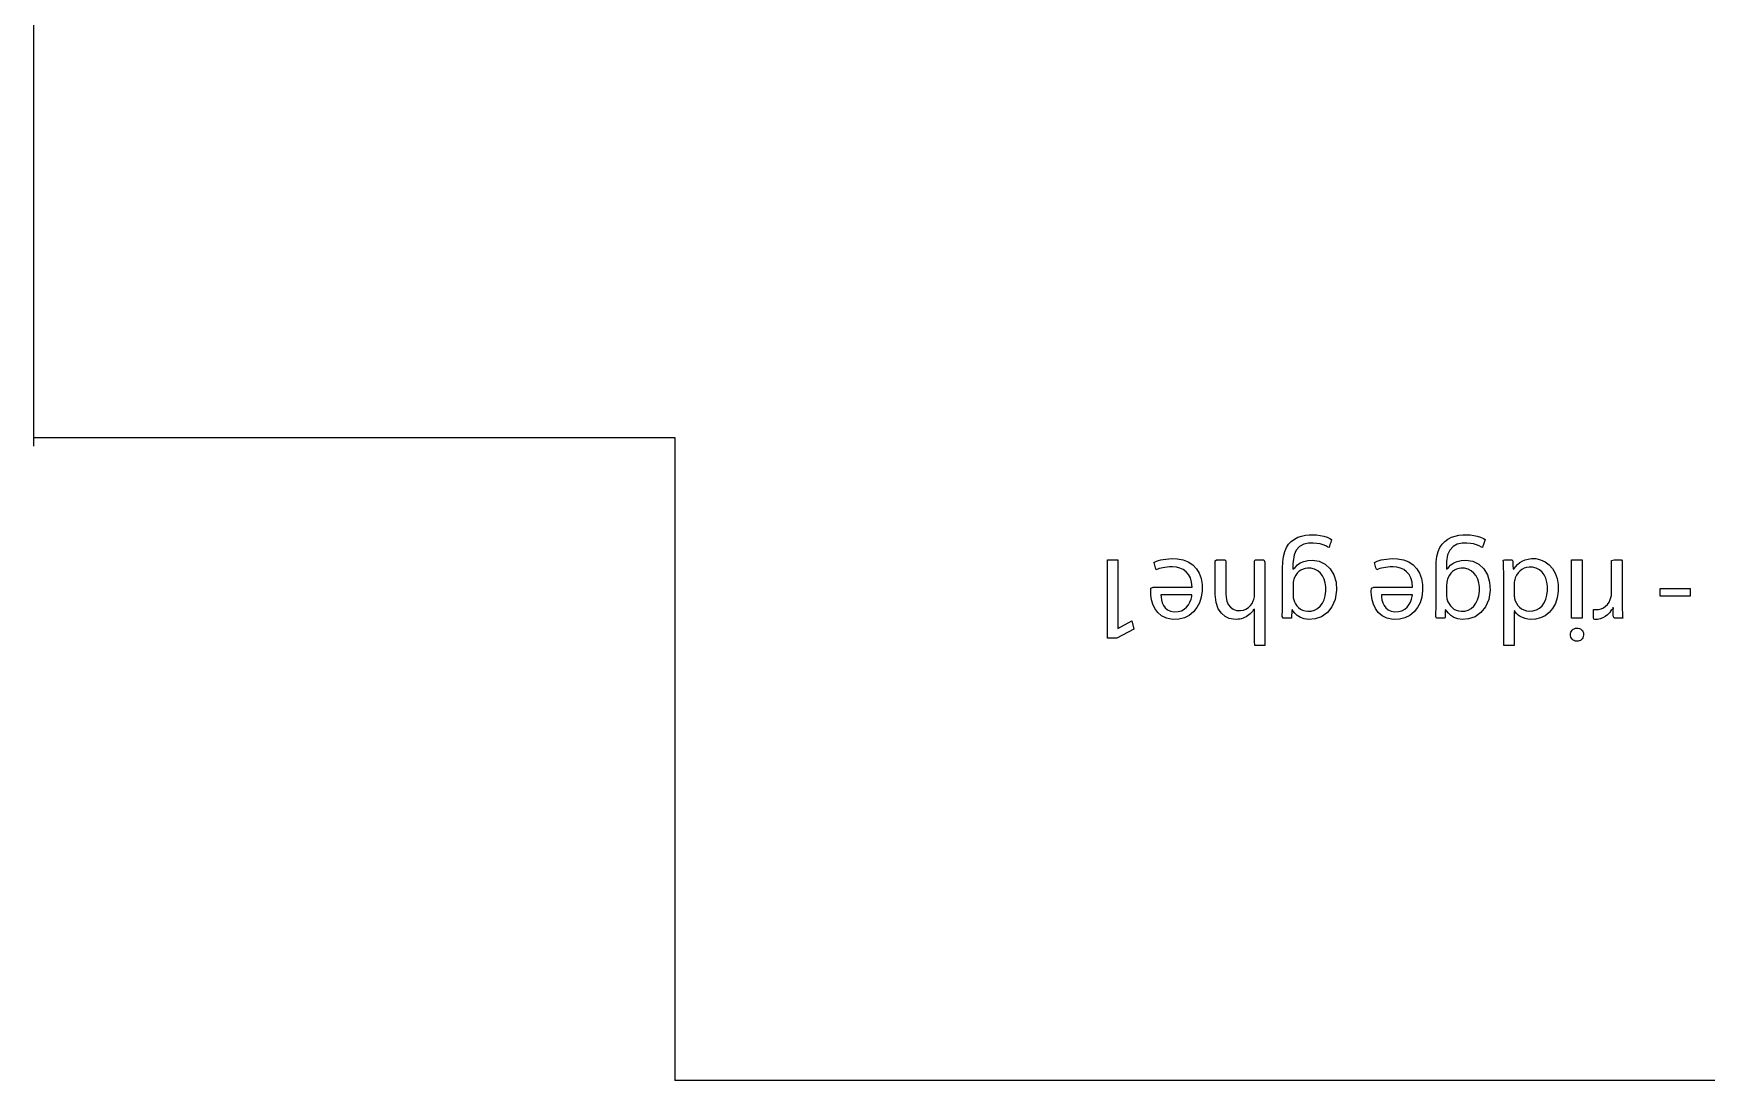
# Model space of a CAD drawing. Header units: metres. Extents: x 2882 to 3456, y 343 to 720.
# Drawn here: x 2912.47 to 2951.59, y 397.47 to 421.97 of the extents above; entities that cross this region are included whole.
import ezdxf

# ---------------------------------------------------------------- set-up
doc = ezdxf.new("R2010")
doc.units = ezdxf.units.M

msp = doc.modelspace()

# ---------------------------------------------------------------- linework, layer by layer
at = {"layer": 'COMPONENT2'}
for p, q in [((2912.467, 422.469), (2912.467, 412.512)), ((2912.467, 412.512), (2912.467, 412.312)), ((2912.467, 412.512), (2927.467, 412.512)), ((2927.467, 412.512), (2927.467, 397.469)), ((2972.159, 397.469), (2927.467, 397.469))]:
    msp.add_line(p, q, dxfattribs=at)
at = {"layer": 'COMPONENT7'}
for p, q in [((2941.765, 409.938), (2941.816, 410.018)), ((2941.816, 410.018), (2941.878, 410.085)), ((2941.878, 410.085), (2941.952, 410.138)), ((2941.952, 410.138), (2942.034, 410.18)), ((2942.034, 410.18), (2942.121, 410.209)), ((2942.172, 410.016), (2942.075, 409.963)), ((2942.121, 410.209), (2942.211, 410.229)), ((2942.286, 410.043), (2942.172, 410.016)), ((2942.211, 410.229), (2942.301, 410.239)), ((2942.395, 410.046), (2942.286, 410.043)), ((2942.301, 410.239), (2942.389, 410.241)), ((2942.389, 410.241), (2942.473, 410.236)), ((2942.477, 410.038), (2942.395, 410.046)), ((2942.473, 410.236), (2942.558, 410.225)), ((2942.553, 410.024), (2942.477, 410.038)), ((2942.622, 410.004), (2942.553, 410.024)), ((2942.558, 410.225), (2942.64, 410.206)), ((2942.64, 410.206), (2942.716, 410.182)), ((2942.716, 410.182), (2942.784, 410.152)), ((2942.785, 410.013), (2942.771, 409.969)), ((2942.784, 410.152), (2942.822, 410.127)), ((2942.801, 410.061), (2942.785, 410.013)), ((2942.822, 410.127), (2942.801, 410.061)), ((2945.355, 409.938), (2945.405, 410.018)), ((2945.405, 410.018), (2945.468, 410.085)), ((2945.468, 410.085), (2945.542, 410.138)), ((2945.542, 410.138), (2945.624, 410.18)), ((2945.624, 410.18), (2945.711, 410.209)), ((2945.762, 410.016), (2945.664, 409.963)), ((2945.711, 410.209), (2945.8, 410.229)), ((2945.876, 410.043), (2945.762, 410.016)), ((2945.8, 410.229), (2945.891, 410.239)), ((2945.985, 410.046), (2945.876, 410.043)), ((2945.891, 410.239), (2945.978, 410.241)), ((2945.978, 410.241), (2946.063, 410.236)), ((2946.067, 410.038), (2945.985, 410.046)), ((2946.063, 410.236), (2946.148, 410.225)), ((2946.142, 410.024), (2946.067, 410.038)), ((2946.212, 410.004), (2946.142, 410.024)), ((2946.148, 410.225), (2946.229, 410.206)), ((2946.229, 410.206), (2946.306, 410.182)), ((2946.306, 410.182), (2946.374, 410.152)), ((2946.375, 410.013), (2946.361, 409.969)), ((2946.374, 410.152), (2946.412, 410.127)), ((2946.391, 410.061), (2946.375, 410.013)), ((2946.412, 410.127), (2946.391, 410.061)), ((2937.585, 407.818), (2937.585, 409.652)), ((2937.585, 409.652), (2937.825, 409.652)), ((2937.825, 409.652), (2937.825, 408.049)), ((2938.669, 409.594), (2938.731, 409.62)), ((2938.731, 409.62), (2938.776, 409.635)), ((2938.776, 409.635), (2938.828, 409.649)), ((2938.828, 409.649), (2938.885, 409.661)), ((2938.885, 409.661), (2938.947, 409.671)), ((2938.947, 409.671), (2939.016, 409.679)), ((2939.016, 409.679), (2939.091, 409.682)), ((2939.091, 409.682), (2939.21, 409.679)), ((2939.21, 409.679), (2939.349, 409.653)), ((2939.349, 409.653), (2939.47, 409.604)), ((2940.103, 409.629), (2940.129, 409.652)), ((2940.103, 409.525), (2940.103, 409.629)), ((2940.129, 409.652), (2940.173, 409.652)), ((2940.173, 409.652), (2940.227, 409.652)), ((2940.227, 409.652), (2940.281, 409.652)), ((2940.281, 409.652), (2940.326, 409.652)), ((2940.326, 409.652), (2940.351, 409.63)), ((2940.351, 409.63), (2940.351, 409.529)), ((2941.017, 409.629), (2941.043, 409.652)), ((2941.017, 409.523), (2941.017, 409.629)), ((2941.043, 409.652), (2941.087, 409.652)), ((2941.087, 409.652), (2941.141, 409.652)), ((2941.141, 409.652), (2941.195, 409.652)), ((2941.195, 409.652), (2941.239, 409.652)), ((2941.239, 409.652), (2941.265, 409.596)), ((2941.681, 409.602), (2941.697, 409.732)), ((2941.697, 409.732), (2941.726, 409.844)), ((2941.726, 409.844), (2941.765, 409.938)), ((2941.922, 409.617), (2941.92, 409.561)), ((2941.946, 409.766), (2941.922, 409.617)), ((2941.998, 409.88), (2941.946, 409.766)), ((2942.075, 409.963), (2941.998, 409.88)), ((2942.091, 409.58), (2942.172, 409.616)), ((2942.172, 409.616), (2942.264, 409.639)), ((2942.264, 409.639), (2942.37, 409.646)), ((2942.37, 409.646), (2942.533, 409.619)), ((2942.533, 409.619), (2942.674, 409.549)), ((2942.684, 409.979), (2942.622, 410.004)), ((2942.738, 409.951), (2942.684, 409.979)), ((2942.762, 409.941), (2942.738, 409.951)), ((2942.771, 409.969), (2942.762, 409.941)), ((2943.826, 409.594), (2943.888, 409.62)), ((2943.888, 409.62), (2943.933, 409.635)), ((2943.933, 409.635), (2943.984, 409.649)), ((2943.984, 409.649), (2944.041, 409.661)), ((2944.041, 409.661), (2944.104, 409.671)), ((2944.104, 409.671), (2944.172, 409.679)), ((2944.172, 409.679), (2944.247, 409.682)), ((2944.247, 409.682), (2944.366, 409.679)), ((2944.366, 409.679), (2944.505, 409.653)), ((2944.505, 409.653), (2944.627, 409.604)), ((2945.27, 409.602), (2945.287, 409.732)), ((2945.287, 409.732), (2945.315, 409.844)), ((2945.315, 409.844), (2945.355, 409.938)), ((2945.511, 409.617), (2945.51, 409.561)), ((2945.536, 409.766), (2945.511, 409.617)), ((2945.588, 409.88), (2945.536, 409.766)), ((2945.664, 409.963), (2945.588, 409.88)), ((2945.681, 409.58), (2945.761, 409.616)), ((2945.761, 409.616), (2945.853, 409.639)), ((2945.853, 409.639), (2945.96, 409.646)), ((2945.96, 409.646), (2946.123, 409.619)), ((2946.123, 409.619), (2946.264, 409.549)), ((2946.274, 409.979), (2946.212, 410.004)), ((2946.328, 409.951), (2946.274, 409.979)), ((2946.352, 409.941), (2946.328, 409.951)), ((2946.361, 409.969), (2946.352, 409.941)), ((2946.837, 409.646), (2946.865, 409.652)), ((2946.839, 409.609), (2946.837, 409.646)), ((2946.865, 409.652), (2946.899, 409.652)), ((2946.899, 409.652), (2946.938, 409.652)), ((2946.938, 409.652), (2946.978, 409.652)), ((2946.978, 409.652), (2947.015, 409.652)), ((2947.015, 409.652), (2947.042, 409.652)), ((2947.042, 409.652), (2947.058, 409.623)), ((2947.058, 409.623), (2947.06, 409.588)), ((2947.224, 409.589), (2947.282, 409.624)), ((2947.282, 409.624), (2947.347, 409.652)), ((2947.347, 409.652), (2947.418, 409.671)), ((2947.418, 409.671), (2947.495, 409.681)), ((2947.495, 409.681), (2947.597, 409.68)), ((2947.597, 409.68), (2947.711, 409.655)), ((2947.711, 409.655), (2947.816, 409.607)), ((2948.436, 408.287), (2948.436, 409.652)), ((2948.436, 409.652), (2948.684, 409.652)), ((2948.684, 409.652), (2948.684, 408.287)), ((2949.371, 409.639), (2949.427, 409.652)), ((2949.371, 409.569), (2949.371, 409.639)), ((2949.427, 409.652), (2949.472, 409.652)), ((2949.472, 409.652), (2949.521, 409.652)), ((2949.521, 409.652), (2949.565, 409.652)), ((2949.565, 409.652), (2949.6, 409.652)), ((2949.6, 409.652), (2949.619, 409.63)), ((2949.619, 409.63), (2949.619, 409.535)), ((2938.678, 409.56), (2938.669, 409.594)), ((2938.686, 409.53), (2938.678, 409.56)), ((2938.694, 409.497), (2938.686, 409.53)), ((2938.702, 409.466), (2938.694, 409.497)), ((2938.722, 409.421), (2938.702, 409.466)), ((2938.757, 409.435), (2938.722, 409.421)), ((2938.794, 409.448), (2938.757, 409.435)), ((2938.834, 409.459), (2938.794, 409.448)), ((2938.878, 409.469), (2938.834, 409.459)), ((2938.926, 409.477), (2938.878, 409.469)), ((2938.978, 409.483), (2938.926, 409.477)), ((2939.036, 409.487), (2938.978, 409.483)), ((2939.103, 409.488), (2939.036, 409.487)), ((2939.193, 409.48), (2939.103, 409.488)), ((2939.277, 409.459), (2939.193, 409.48)), ((2939.354, 409.424), (2939.277, 409.459)), ((2939.422, 409.374), (2939.354, 409.424)), ((2939.478, 409.309), (2939.422, 409.374)), ((2939.47, 409.604), (2939.574, 409.534)), ((2939.521, 409.228), (2939.478, 409.309)), ((2939.549, 409.13), (2939.521, 409.228)), ((2939.574, 409.534), (2939.66, 409.444)), ((2939.66, 409.444), (2939.725, 409.337)), ((2939.725, 409.337), (2939.77, 409.213)), ((2940.103, 409.366), (2940.103, 409.525)), ((2940.103, 409.185), (2940.103, 409.366)), ((2940.351, 409.529), (2940.351, 409.376)), ((2940.351, 409.376), (2940.351, 409.201)), ((2941.017, 409.362), (2941.017, 409.523)), ((2941.017, 409.178), (2941.017, 409.362)), ((2941.265, 409.596), (2941.265, 409.339)), ((2941.265, 409.339), (2941.265, 408.947)), ((2941.675, 409.452), (2941.681, 409.602)), ((2941.675, 409.391), (2941.675, 409.452)), ((2941.675, 409.239), (2941.675, 409.391)), ((2941.675, 409.043), (2941.675, 409.239)), ((2941.92, 409.561), (2941.92, 409.501)), ((2941.92, 409.501), (2941.92, 409.464)), ((2941.92, 409.433), (2941.967, 409.476)), ((2941.92, 409.464), (2941.92, 409.433)), ((2941.958, 409.243), (2941.942, 409.199)), ((2941.986, 409.295), (2941.958, 409.243)), ((2941.967, 409.476), (2942.023, 409.532)), ((2942.02, 409.339), (2941.986, 409.295)), ((2942.06, 409.378), (2942.02, 409.339)), ((2942.023, 409.532), (2942.091, 409.58)), ((2942.105, 409.409), (2942.06, 409.378)), ((2942.155, 409.432), (2942.105, 409.409)), ((2942.207, 409.448), (2942.155, 409.432)), ((2942.263, 409.456), (2942.207, 409.448)), ((2942.341, 409.454), (2942.263, 409.456)), ((2942.426, 409.434), (2942.341, 409.454)), ((2942.5, 409.396), (2942.426, 409.434)), ((2942.562, 409.344), (2942.5, 409.396)), ((2942.611, 409.278), (2942.562, 409.344)), ((2942.649, 409.201), (2942.611, 409.278)), ((2942.674, 409.549), (2942.79, 409.441)), ((2942.79, 409.441), (2942.876, 409.3)), ((2942.876, 409.3), (2942.928, 409.133)), ((2943.835, 409.56), (2943.826, 409.594)), ((2943.842, 409.53), (2943.835, 409.56)), ((2943.85, 409.497), (2943.842, 409.53)), ((2943.858, 409.466), (2943.85, 409.497)), ((2943.878, 409.421), (2943.858, 409.466)), ((2943.913, 409.435), (2943.878, 409.421)), ((2943.95, 409.448), (2943.913, 409.435)), ((2943.99, 409.459), (2943.95, 409.448)), ((2944.034, 409.469), (2943.99, 409.459)), ((2944.082, 409.477), (2944.034, 409.469)), ((2944.135, 409.483), (2944.082, 409.477)), ((2944.192, 409.487), (2944.135, 409.483)), ((2944.259, 409.488), (2944.192, 409.487)), ((2944.349, 409.48), (2944.259, 409.488)), ((2944.434, 409.459), (2944.349, 409.48)), ((2944.511, 409.424), (2944.434, 409.459)), ((2944.578, 409.374), (2944.511, 409.424)), ((2944.634, 409.309), (2944.578, 409.374)), ((2944.627, 409.604), (2944.731, 409.534)), ((2944.678, 409.228), (2944.634, 409.309)), ((2944.706, 409.13), (2944.678, 409.228)), ((2944.731, 409.534), (2944.816, 409.444)), ((2944.816, 409.444), (2944.881, 409.337)), ((2944.881, 409.337), (2944.927, 409.213)), ((2945.265, 409.452), (2945.27, 409.602)), ((2945.265, 409.391), (2945.265, 409.452)), ((2945.265, 409.239), (2945.265, 409.391)), ((2945.265, 409.043), (2945.265, 409.239)), ((2945.51, 409.561), (2945.51, 409.501)), ((2945.51, 409.501), (2945.51, 409.464)), ((2945.51, 409.433), (2945.557, 409.476)), ((2945.51, 409.464), (2945.51, 409.433)), ((2945.548, 409.243), (2945.531, 409.199)), ((2945.576, 409.295), (2945.548, 409.243)), ((2945.557, 409.476), (2945.613, 409.532)), ((2945.61, 409.339), (2945.576, 409.295)), ((2945.65, 409.378), (2945.61, 409.339)), ((2945.613, 409.532), (2945.681, 409.58)), ((2945.695, 409.409), (2945.65, 409.378)), ((2945.744, 409.432), (2945.695, 409.409)), ((2945.797, 409.448), (2945.744, 409.432)), ((2945.852, 409.456), (2945.797, 409.448)), ((2945.931, 409.454), (2945.852, 409.456)), ((2946.016, 409.434), (2945.931, 409.454)), ((2946.09, 409.396), (2946.016, 409.434)), ((2946.151, 409.344), (2946.09, 409.396)), ((2946.201, 409.278), (2946.151, 409.344)), ((2946.239, 409.201), (2946.201, 409.278)), ((2946.264, 409.549), (2946.38, 409.441)), ((2946.38, 409.441), (2946.466, 409.3)), ((2946.466, 409.3), (2946.517, 409.133)), ((2946.841, 409.568), (2946.839, 409.609)), ((2946.843, 409.525), (2946.841, 409.568)), ((2946.845, 409.48), (2946.843, 409.525)), ((2946.846, 409.434), (2946.845, 409.48)), ((2946.847, 409.388), (2946.846, 409.434)), ((2946.848, 409.341), (2946.847, 409.388)), ((2946.848, 409.299), (2946.848, 409.341)), ((2946.848, 409.218), (2946.848, 409.299)), ((2947.06, 409.588), (2947.062, 409.546)), ((2947.062, 409.546), (2947.064, 409.502)), ((2947.064, 409.502), (2947.066, 409.463)), ((2947.066, 409.463), (2947.067, 409.432)), ((2947.067, 409.432), (2947.094, 409.447)), ((2947.094, 409.447), (2947.13, 409.499)), ((2947.119, 409.233), (2947.104, 409.183)), ((2947.146, 409.292), (2947.119, 409.233)), ((2947.13, 409.499), (2947.173, 409.547)), ((2947.182, 409.345), (2947.146, 409.292)), ((2947.173, 409.547), (2947.224, 409.589)), ((2947.224, 409.389), (2947.182, 409.345)), ((2947.273, 409.426), (2947.224, 409.389)), ((2947.326, 409.454), (2947.273, 409.426)), ((2947.383, 409.472), (2947.326, 409.454)), ((2947.442, 409.482), (2947.383, 409.472)), ((2947.522, 409.479), (2947.442, 409.482)), ((2947.608, 409.458), (2947.522, 409.479)), ((2947.681, 409.42), (2947.608, 409.458)), ((2947.743, 409.366), (2947.681, 409.42)), ((2947.793, 409.299), (2947.743, 409.366)), ((2947.831, 409.22), (2947.793, 409.299)), ((2947.816, 409.607), (2947.909, 409.537)), ((2947.909, 409.537), (2947.988, 409.448)), ((2947.988, 409.448), (2948.05, 409.34)), ((2948.05, 409.34), (2948.095, 409.216)), ((2949.371, 409.457), (2949.371, 409.569)), ((2949.371, 409.321), (2949.371, 409.457)), ((2949.371, 409.18), (2949.371, 409.321)), ((2949.619, 409.535), (2949.619, 409.387)), ((2949.619, 409.387), (2949.619, 409.21)), ((2938.593, 408.903), (2938.594, 408.937)), ((2938.596, 408.823), (2938.593, 408.903)), ((2938.594, 408.937), (2938.595, 408.967)), ((2938.595, 408.967), (2938.598, 408.993)), ((2938.598, 408.993), (2938.65, 409.014)), ((2938.65, 409.014), (2938.762, 409.014)), ((2938.762, 409.014), (2938.916, 409.014)), ((2938.833, 408.837), (2938.835, 408.777)), ((2938.862, 408.837), (2938.833, 408.837)), ((2938.938, 408.837), (2938.862, 408.837)), ((2938.916, 409.014), (2939.091, 409.014)), ((2939.047, 408.837), (2938.938, 408.837)), ((2939.174, 408.837), (2939.047, 408.837)), ((2939.091, 409.014), (2939.264, 409.014)), ((2939.303, 408.837), (2939.174, 408.837)), ((2939.264, 409.014), (2939.414, 409.014)), ((2939.419, 408.837), (2939.303, 408.837)), ((2939.414, 409.014), (2939.52, 409.014)), ((2939.508, 408.837), (2939.419, 408.837)), ((2939.554, 408.837), (2939.508, 408.837)), ((2939.52, 409.014), (2939.56, 409.014)), ((2939.56, 409.014), (2939.549, 409.13)), ((2939.551, 408.794), (2939.554, 408.837)), ((2939.77, 409.213), (2939.794, 409.074)), ((2939.795, 408.925), (2939.775, 408.782)), ((2939.794, 409.074), (2939.795, 408.925)), ((2940.103, 409.015), (2940.103, 409.185)), ((2940.103, 408.889), (2940.103, 409.015)), ((2940.103, 408.839), (2940.103, 408.889)), ((2940.121, 408.652), (2940.103, 408.839)), ((2940.351, 409.201), (2940.351, 409.037)), ((2940.351, 409.037), (2940.351, 408.915)), ((2940.351, 408.915), (2940.351, 408.868)), ((2940.351, 408.868), (2940.357, 408.772)), ((2941.017, 409.006), (2941.017, 409.178)), ((2941.017, 408.878), (2941.017, 409.006)), ((2941.017, 408.828), (2941.017, 408.878)), ((2941.265, 408.947), (2941.265, 408.501)), ((2941.675, 408.85), (2941.675, 409.043)), ((2941.675, 408.707), (2941.675, 408.85)), ((2941.924, 409.1), (2941.923, 409.07)), ((2941.923, 409.07), (2941.923, 409.029)), ((2941.923, 409.029), (2941.923, 408.989)), ((2941.923, 408.989), (2941.923, 408.945)), ((2941.923, 408.945), (2941.923, 408.901)), ((2941.923, 408.901), (2941.923, 408.862)), ((2941.923, 408.862), (2941.923, 408.825)), ((2941.927, 409.133), (2941.924, 409.1)), ((2941.933, 409.167), (2941.927, 409.133)), ((2941.942, 409.199), (2941.933, 409.167)), ((2942.675, 409.115), (2942.649, 409.201)), ((2942.688, 409.022), (2942.675, 409.115)), ((2942.675, 408.811), (2942.689, 408.917)), ((2942.689, 408.917), (2942.688, 409.022)), ((2942.941, 408.939), (2942.908, 408.728)), ((2942.928, 409.133), (2942.941, 408.939)), ((2943.749, 408.903), (2943.75, 408.937)), ((2943.753, 408.823), (2943.749, 408.903)), ((2943.75, 408.937), (2943.752, 408.967)), ((2943.752, 408.967), (2943.754, 408.993)), ((2943.754, 408.993), (2943.807, 409.014)), ((2943.807, 409.014), (2943.919, 409.014)), ((2943.919, 409.014), (2944.073, 409.014)), ((2943.989, 408.837), (2943.991, 408.777)), ((2944.018, 408.837), (2943.989, 408.837)), ((2944.094, 408.837), (2944.018, 408.837)), ((2944.073, 409.014), (2944.247, 409.014)), ((2944.203, 408.837), (2944.094, 408.837)), ((2944.33, 408.837), (2944.203, 408.837)), ((2944.247, 409.014), (2944.42, 409.014)), ((2944.459, 408.837), (2944.33, 408.837)), ((2944.42, 409.014), (2944.571, 409.014)), ((2944.575, 408.837), (2944.459, 408.837)), ((2944.571, 409.014), (2944.677, 409.014)), ((2944.664, 408.837), (2944.575, 408.837)), ((2944.711, 408.837), (2944.664, 408.837)), ((2944.677, 409.014), (2944.717, 409.014)), ((2944.717, 409.014), (2944.706, 409.13)), ((2944.708, 408.794), (2944.711, 408.837)), ((2944.927, 409.213), (2944.95, 409.074)), ((2944.952, 408.925), (2944.931, 408.782)), ((2944.95, 409.074), (2944.952, 408.925)), ((2945.265, 408.85), (2945.265, 409.043)), ((2945.265, 408.707), (2945.265, 408.85)), ((2945.514, 409.1), (2945.513, 409.07)), ((2945.513, 409.07), (2945.513, 409.029)), ((2945.513, 409.029), (2945.513, 408.989)), ((2945.513, 408.989), (2945.513, 408.945)), ((2945.513, 408.945), (2945.513, 408.901)), ((2945.513, 408.901), (2945.513, 408.862)), ((2945.513, 408.862), (2945.513, 408.825)), ((2945.517, 409.133), (2945.514, 409.1)), ((2945.523, 409.167), (2945.517, 409.133)), ((2945.531, 409.199), (2945.523, 409.167)), ((2946.265, 409.115), (2946.239, 409.201)), ((2946.278, 409.022), (2946.265, 409.115)), ((2946.265, 408.811), (2946.279, 408.917)), ((2946.279, 408.917), (2946.278, 409.022)), ((2946.53, 408.939), (2946.497, 408.728)), ((2946.517, 409.133), (2946.53, 408.939)), ((2946.848, 409.027), (2946.848, 409.218)), ((2946.848, 408.762), (2946.848, 409.027)), ((2947.094, 409.105), (2947.093, 409.079)), ((2947.093, 409.079), (2947.093, 409.039)), ((2947.093, 409.039), (2947.093, 409.001)), ((2947.093, 409.001), (2947.093, 408.958)), ((2947.093, 408.958), (2947.093, 408.915)), ((2947.093, 408.915), (2947.093, 408.878)), ((2947.093, 408.878), (2947.093, 408.842)), ((2947.093, 408.842), (2947.094, 408.804)), ((2947.095, 409.132), (2947.094, 409.105)), ((2947.099, 409.158), (2947.095, 409.132)), ((2947.104, 409.183), (2947.099, 409.158)), ((2947.856, 409.131), (2947.831, 409.22)), ((2947.87, 409.035), (2947.856, 409.131)), ((2947.858, 408.828), (2947.87, 408.931)), ((2947.87, 408.931), (2947.87, 409.035)), ((2948.095, 409.216), (2948.119, 409.077)), ((2948.121, 408.92), (2948.099, 408.767)), ((2948.119, 409.077), (2948.121, 408.92)), ((2949.364, 408.819), (2949.367, 408.848)), ((2949.367, 408.848), (2949.369, 408.878)), ((2949.369, 408.878), (2949.371, 408.91)), ((2949.371, 409.055), (2949.371, 409.18)), ((2949.371, 408.963), (2949.371, 409.055)), ((2949.371, 408.91), (2949.371, 408.963)), ((2949.619, 409.21), (2949.619, 409.03)), ((2949.619, 409.03), (2949.619, 408.87)), ((2949.619, 408.87), (2949.619, 408.756)), ((2950.508, 408.8), (2950.508, 408.98)), ((2950.508, 408.98), (2951.205, 408.98)), ((2951.205, 408.98), (2951.205, 408.8)), ((2938.612, 408.719), (2938.596, 408.823)), ((2938.642, 408.613), (2938.612, 408.719)), ((2938.69, 408.511), (2938.642, 408.613)), ((2938.758, 408.419), (2938.69, 408.511)), ((2938.835, 408.777), (2938.845, 408.714)), ((2938.845, 408.714), (2938.864, 408.65)), ((2938.864, 408.65), (2938.893, 408.588)), ((2938.893, 408.588), (2938.934, 408.532)), ((2938.934, 408.532), (2938.989, 408.486)), ((2938.989, 408.486), (2939.059, 408.453)), ((2939.059, 408.453), (2939.144, 408.437)), ((2939.235, 408.44), (2939.312, 408.461)), ((2939.312, 408.461), (2939.378, 408.497)), ((2939.378, 408.497), (2939.432, 408.544)), ((2939.432, 408.544), (2939.476, 408.601)), ((2939.476, 408.601), (2939.51, 408.663)), ((2939.51, 408.663), (2939.535, 408.729)), ((2939.535, 408.729), (2939.551, 408.794)), ((2939.673, 408.534), (2939.593, 408.434)), ((2939.734, 408.65), (2939.673, 408.534)), ((2939.775, 408.782), (2939.734, 408.65)), ((2940.171, 408.507), (2940.121, 408.652)), ((2940.245, 408.401), (2940.171, 408.507)), ((2940.357, 408.772), (2940.375, 408.683)), ((2940.375, 408.683), (2940.407, 408.606)), ((2940.407, 408.606), (2940.455, 408.543)), ((2940.455, 408.543), (2940.519, 408.496)), ((2940.519, 408.496), (2940.602, 408.47)), ((2940.602, 408.47), (2940.691, 408.465)), ((2940.691, 408.465), (2940.759, 408.477)), ((2940.759, 408.477), (2940.821, 408.502)), ((2940.821, 408.502), (2940.876, 408.537)), ((2940.876, 408.537), (2940.923, 408.582)), ((2940.923, 408.582), (2940.963, 408.633)), ((2940.97, 408.442), (2940.945, 408.414)), ((2940.963, 408.633), (2940.992, 408.69)), ((2940.992, 408.473), (2940.97, 408.442)), ((2940.992, 408.69), (2941.004, 408.721)), ((2941.017, 408.498), (2940.992, 408.473)), ((2941.004, 408.721), (2941.012, 408.754)), ((2941.012, 408.754), (2941.016, 408.79)), ((2941.016, 408.79), (2941.017, 408.828)), ((2941.017, 408.415), (2941.017, 408.498)), ((2941.265, 408.501), (2941.265, 408.082)), ((2941.672, 408.437), (2941.674, 408.5)), ((2941.674, 408.5), (2941.675, 408.571)), ((2941.675, 408.649), (2941.675, 408.707)), ((2941.675, 408.571), (2941.675, 408.649)), ((2941.891, 408.458), (2941.889, 408.411)), ((2941.897, 408.493), (2941.891, 408.458)), ((2941.918, 408.459), (2941.897, 408.493)), ((2941.963, 408.402), (2941.918, 408.459)), ((2941.923, 408.825), (2941.924, 408.795)), ((2941.924, 408.795), (2941.926, 408.767)), ((2941.926, 408.767), (2941.93, 408.741)), ((2941.93, 408.741), (2941.954, 408.67)), ((2941.954, 408.67), (2941.979, 408.62)), ((2941.979, 408.62), (2942.011, 408.575)), ((2942.011, 408.575), (2942.05, 408.535)), ((2942.05, 408.535), (2942.094, 408.502)), ((2942.094, 408.502), (2942.145, 408.476)), ((2942.145, 408.476), (2942.202, 408.459)), ((2942.202, 408.459), (2942.265, 408.451)), ((2942.265, 408.451), (2942.345, 408.455)), ((2942.345, 408.455), (2942.424, 408.476)), ((2942.424, 408.476), (2942.495, 408.514)), ((2942.495, 408.514), (2942.556, 408.567)), ((2942.556, 408.567), (2942.608, 408.635)), ((2942.608, 408.635), (2942.648, 408.717)), ((2942.648, 408.717), (2942.675, 408.811)), ((2942.832, 408.553), (2942.723, 408.418)), ((2942.908, 408.728), (2942.832, 408.553)), ((2943.768, 408.719), (2943.753, 408.823)), ((2943.799, 408.613), (2943.768, 408.719)), ((2943.846, 408.511), (2943.799, 408.613)), ((2943.914, 408.419), (2943.846, 408.511)), ((2943.991, 408.777), (2944.001, 408.714)), ((2944.001, 408.714), (2944.02, 408.65)), ((2944.02, 408.65), (2944.049, 408.588)), ((2944.049, 408.588), (2944.091, 408.532)), ((2944.091, 408.532), (2944.145, 408.486)), ((2944.145, 408.486), (2944.215, 408.453)), ((2944.215, 408.453), (2944.301, 408.437)), ((2944.391, 408.44), (2944.468, 408.461)), ((2944.468, 408.461), (2944.534, 408.497)), ((2944.534, 408.497), (2944.588, 408.544)), ((2944.588, 408.544), (2944.632, 408.601)), ((2944.632, 408.601), (2944.666, 408.663)), ((2944.666, 408.663), (2944.691, 408.729)), ((2944.691, 408.729), (2944.708, 408.794)), ((2944.829, 408.534), (2944.75, 408.434)), ((2944.89, 408.65), (2944.829, 408.534)), ((2944.931, 408.782), (2944.89, 408.65)), ((2945.262, 408.437), (2945.264, 408.5)), ((2945.264, 408.571), (2945.265, 408.649)), ((2945.264, 408.5), (2945.264, 408.571)), ((2945.265, 408.649), (2945.265, 408.707)), ((2945.48, 408.458), (2945.479, 408.411)), ((2945.487, 408.493), (2945.48, 408.458)), ((2945.508, 408.459), (2945.487, 408.493)), ((2945.553, 408.402), (2945.508, 408.459)), ((2945.513, 408.825), (2945.513, 408.795)), ((2945.513, 408.795), (2945.516, 408.767)), ((2945.516, 408.767), (2945.52, 408.741)), ((2945.52, 408.741), (2945.544, 408.67)), ((2945.544, 408.67), (2945.569, 408.62)), ((2945.569, 408.62), (2945.601, 408.575)), ((2945.601, 408.575), (2945.64, 408.535)), ((2945.64, 408.535), (2945.684, 408.502)), ((2945.684, 408.502), (2945.735, 408.476)), ((2945.735, 408.476), (2945.792, 408.459)), ((2945.792, 408.459), (2945.855, 408.451)), ((2945.855, 408.451), (2945.935, 408.455)), ((2945.935, 408.455), (2946.014, 408.476)), ((2946.014, 408.476), (2946.085, 408.514)), ((2946.085, 408.514), (2946.146, 408.567)), ((2946.146, 408.567), (2946.198, 408.635)), ((2946.198, 408.635), (2946.238, 408.717)), ((2946.238, 408.717), (2946.265, 408.811)), ((2946.422, 408.553), (2946.313, 408.418)), ((2946.497, 408.728), (2946.422, 408.553)), ((2946.848, 408.462), (2946.848, 408.762)), ((2946.848, 408.162), (2946.848, 408.462)), ((2947.099, 408.464), (2947.093, 408.418)), ((2947.094, 408.804), (2947.097, 408.777)), ((2947.097, 408.777), (2947.101, 408.751)), ((2947.118, 408.435), (2947.099, 408.464)), ((2947.101, 408.751), (2947.119, 408.69)), ((2947.119, 408.69), (2947.145, 408.637)), ((2947.145, 408.637), (2947.178, 408.588)), ((2947.178, 408.588), (2947.218, 408.546)), ((2947.218, 408.546), (2947.265, 408.509)), ((2947.265, 408.509), (2947.319, 408.481)), ((2947.319, 408.481), (2947.379, 408.462)), ((2947.379, 408.462), (2947.443, 408.453)), ((2947.443, 408.453), (2947.528, 408.458)), ((2947.528, 408.458), (2947.611, 408.481)), ((2947.611, 408.481), (2947.683, 408.522)), ((2947.683, 408.522), (2947.744, 408.579)), ((2947.744, 408.579), (2947.794, 408.65)), ((2947.794, 408.65), (2947.832, 408.734)), ((2947.832, 408.734), (2947.858, 408.828)), ((2947.99, 408.516), (2947.909, 408.42)), ((2948.055, 408.632), (2947.99, 408.516)), ((2948.099, 408.767), (2948.055, 408.632)), ((2948.945, 408.49), (2948.977, 408.494)), ((2948.945, 408.464), (2948.945, 408.49)), ((2948.945, 408.426), (2948.945, 408.464)), ((2948.977, 408.494), (2949.01, 408.493)), ((2949.01, 408.493), (2949.06, 408.494)), ((2949.06, 408.494), (2949.123, 408.506)), ((2949.123, 408.506), (2949.18, 408.53)), ((2949.18, 408.53), (2949.231, 408.565)), ((2949.231, 408.565), (2949.275, 408.609)), ((2949.275, 408.609), (2949.311, 408.663)), ((2949.311, 408.663), (2949.339, 408.724)), ((2949.357, 408.475), (2949.318, 408.416)), ((2949.339, 408.724), (2949.359, 408.792)), ((2949.404, 408.509), (2949.357, 408.475)), ((2949.359, 408.792), (2949.364, 408.819)), ((2949.402, 408.543), (2949.404, 408.509)), ((2949.406, 408.462), (2949.404, 408.509)), ((2949.408, 408.41), (2949.406, 408.462)), ((2949.619, 408.756), (2949.619, 408.713)), ((2949.619, 408.713), (2949.619, 408.651)), ((2949.619, 408.651), (2949.619, 408.592)), ((2949.619, 408.592), (2949.62, 408.534)), ((2949.62, 408.534), (2949.621, 408.478)), ((2949.621, 408.478), (2949.623, 408.425)), ((2951.205, 408.8), (2950.508, 408.8)), ((2937.825, 408.049), (2938.149, 408.222)), ((2938.149, 408.222), (2938.198, 408.033)), ((2938.848, 408.342), (2938.758, 408.419)), ((2938.962, 408.287), (2938.848, 408.342)), ((2939.103, 408.26), (2938.962, 408.287)), ((2939.252, 408.265), (2939.103, 408.26)), ((2939.144, 408.437), (2939.235, 408.44)), ((2939.382, 408.297), (2939.252, 408.265)), ((2939.496, 408.354), (2939.382, 408.297)), ((2939.593, 408.434), (2939.496, 408.354)), ((2940.333, 408.328), (2940.245, 408.401)), ((2940.428, 408.283), (2940.333, 408.328)), ((2940.522, 408.262), (2940.428, 408.283)), ((2940.594, 408.258), (2940.522, 408.262)), ((2940.635, 408.261), (2940.594, 408.258)), ((2940.675, 408.267), (2940.635, 408.261)), ((2940.714, 408.276), (2940.675, 408.267)), ((2940.752, 408.288), (2940.714, 408.276)), ((2940.788, 408.303), (2940.752, 408.288)), ((2940.823, 408.32), (2940.788, 408.303)), ((2940.856, 408.339), (2940.823, 408.32)), ((2940.888, 408.362), (2940.856, 408.339)), ((2940.918, 408.387), (2940.888, 408.362)), ((2940.945, 408.414), (2940.918, 408.387)), ((2941.017, 408.263), (2941.017, 408.415)), ((2941.017, 408.077), (2941.017, 408.263)), ((2941.017, 407.89), (2941.017, 408.077)), ((2941.265, 408.082), (2941.265, 407.771)), ((2941.667, 408.325), (2941.67, 408.378)), ((2941.689, 408.287), (2941.667, 408.325)), ((2941.67, 408.378), (2941.672, 408.437)), ((2941.735, 408.287), (2941.689, 408.287)), ((2941.79, 408.287), (2941.735, 408.287)), ((2941.842, 408.287), (2941.79, 408.287)), ((2941.884, 408.289), (2941.842, 408.287)), ((2941.885, 408.314), (2941.884, 408.289)), ((2941.887, 408.359), (2941.885, 408.314)), ((2941.889, 408.411), (2941.887, 408.359)), ((2942.021, 408.35), (2941.963, 408.402)), ((2942.094, 408.306), (2942.021, 408.35)), ((2942.183, 408.274), (2942.094, 408.306)), ((2942.289, 408.259), (2942.183, 408.274)), ((2942.436, 408.269), (2942.289, 408.259)), ((2942.588, 408.322), (2942.436, 408.269)), ((2942.723, 408.418), (2942.588, 408.322)), ((2944.004, 408.342), (2943.914, 408.419)), ((2944.118, 408.287), (2944.004, 408.342)), ((2944.26, 408.26), (2944.118, 408.287)), ((2944.408, 408.265), (2944.26, 408.26)), ((2944.301, 408.437), (2944.391, 408.44)), ((2944.538, 408.297), (2944.408, 408.265)), ((2944.652, 408.354), (2944.538, 408.297)), ((2944.75, 408.434), (2944.652, 408.354)), ((2945.257, 408.325), (2945.26, 408.378)), ((2945.278, 408.287), (2945.257, 408.325)), ((2945.26, 408.378), (2945.262, 408.437)), ((2945.325, 408.287), (2945.278, 408.287)), ((2945.38, 408.287), (2945.325, 408.287)), ((2945.431, 408.287), (2945.38, 408.287)), ((2945.474, 408.289), (2945.431, 408.287)), ((2945.475, 408.314), (2945.474, 408.289)), ((2945.476, 408.359), (2945.475, 408.314)), ((2945.479, 408.411), (2945.476, 408.359)), ((2945.611, 408.35), (2945.553, 408.402)), ((2945.684, 408.306), (2945.611, 408.35)), ((2945.773, 408.274), (2945.684, 408.306)), ((2945.879, 408.259), (2945.773, 408.274)), ((2946.026, 408.269), (2945.879, 408.259)), ((2946.178, 408.322), (2946.026, 408.269)), ((2946.313, 408.418), (2946.178, 408.322)), ((2946.848, 407.902), (2946.848, 408.162)), ((2947.093, 408.418), (2947.093, 408.32)), ((2947.093, 408.32), (2947.093, 408.187)), ((2947.093, 408.187), (2947.093, 408.038)), ((2947.15, 408.397), (2947.118, 408.435)), ((2947.189, 408.361), (2947.15, 408.397)), ((2947.234, 408.33), (2947.189, 408.361)), ((2947.287, 408.302), (2947.234, 408.33)), ((2947.346, 408.281), (2947.287, 408.302)), ((2947.412, 408.266), (2947.346, 408.281)), ((2947.485, 408.259), (2947.412, 408.266)), ((2947.591, 408.264), (2947.485, 408.259)), ((2947.707, 408.293), (2947.591, 408.264)), ((2947.814, 408.345), (2947.707, 408.293)), ((2947.909, 408.42), (2947.814, 408.345)), ((2948.684, 408.287), (2948.436, 408.287)), ((2948.494, 408.041), (2948.524, 408.051)), ((2948.524, 408.051), (2948.557, 408.055)), ((2948.557, 408.055), (2948.59, 408.054)), ((2948.59, 408.054), (2948.619, 408.047)), ((2948.945, 408.381), (2948.945, 408.426)), ((2948.945, 408.336), (2948.945, 408.381)), ((2948.945, 408.298), (2948.945, 408.336)), ((2948.955, 408.263), (2948.945, 408.298)), ((2948.98, 408.26), (2948.955, 408.263)), ((2949.007, 408.258), (2948.98, 408.26)), ((2949.042, 408.259), (2949.007, 408.258)), ((2949.105, 408.27), (2949.042, 408.259)), ((2949.165, 408.292), (2949.105, 408.27)), ((2949.222, 408.324), (2949.165, 408.292)), ((2949.273, 408.366), (2949.222, 408.324)), ((2949.318, 408.416), (2949.273, 408.366)), ((2949.41, 408.359), (2949.408, 408.41)), ((2949.412, 408.317), (2949.41, 408.359)), ((2949.432, 408.287), (2949.412, 408.317)), ((2949.463, 408.287), (2949.432, 408.287)), ((2949.502, 408.287), (2949.463, 408.287)), ((2949.544, 408.287), (2949.502, 408.287)), ((2949.583, 408.287), (2949.544, 408.287)), ((2949.629, 408.287), (2949.583, 408.287)), ((2949.623, 408.425), (2949.625, 408.372)), ((2949.625, 408.372), (2949.628, 408.321)), ((2949.628, 408.321), (2949.629, 408.287)), ((2937.797, 407.818), (2937.585, 407.818)), ((2938.198, 408.033), (2937.797, 407.818)), ((2941.017, 407.738), (2941.017, 407.89)), ((2941.024, 407.649), (2941.017, 407.738)), ((2941.265, 407.771), (2941.265, 407.649)), ((2946.848, 407.719), (2946.848, 407.902)), ((2946.848, 407.649), (2946.848, 407.719)), ((2947.093, 408.038), (2947.093, 407.891)), ((2947.093, 407.891), (2947.093, 407.765)), ((2947.093, 407.765), (2947.093, 407.678)), ((2947.093, 407.678), (2947.093, 407.649)), ((2948.408, 407.903), (2948.411, 407.933)), ((2948.411, 407.872), (2948.408, 407.903)), ((2948.411, 407.933), (2948.418, 407.961)), ((2948.419, 407.844), (2948.411, 407.872)), ((2948.418, 407.961), (2948.431, 407.986)), ((2948.431, 407.818), (2948.419, 407.844)), ((2948.431, 407.986), (2948.448, 408.008)), ((2948.448, 407.795), (2948.431, 407.818)), ((2948.448, 408.008), (2948.469, 408.027)), ((2948.469, 407.776), (2948.448, 407.795)), ((2948.469, 408.027), (2948.494, 408.041)), ((2948.494, 407.762), (2948.469, 407.776)), ((2948.521, 407.752), (2948.494, 407.762)), ((2948.552, 407.748), (2948.521, 407.752)), ((2948.585, 407.749), (2948.552, 407.748)), ((2948.615, 407.757), (2948.585, 407.749)), ((2948.642, 407.769), (2948.615, 407.757)), ((2948.619, 408.047), (2948.645, 408.035)), ((2948.665, 407.786), (2948.642, 407.769)), ((2948.645, 408.035), (2948.667, 408.018)), ((2948.684, 407.807), (2948.665, 407.786)), ((2948.667, 408.018), (2948.686, 407.998)), ((2948.699, 407.831), (2948.684, 407.807)), ((2948.686, 407.998), (2948.7, 407.974)), ((2948.709, 407.859), (2948.699, 407.831)), ((2948.7, 407.974), (2948.71, 407.947)), ((2948.715, 407.888), (2948.709, 407.859)), ((2948.71, 407.947), (2948.715, 407.918)), ((2948.715, 407.918), (2948.715, 407.888)), ((2941.056, 407.649), (2941.024, 407.649)), ((2941.104, 407.649), (2941.056, 407.649)), ((2941.16, 407.649), (2941.104, 407.649)), ((2941.211, 407.649), (2941.16, 407.649)), ((2941.265, 407.649), (2941.211, 407.649)), ((2946.885, 407.649), (2946.848, 407.649)), ((2946.924, 407.649), (2946.885, 407.649)), ((2946.969, 407.649), (2946.924, 407.649)), ((2947.013, 407.649), (2946.969, 407.649)), ((2947.053, 407.649), (2947.013, 407.649)), ((2947.093, 407.649), (2947.053, 407.649))]:
    msp.add_line(p, q, dxfattribs=at)

doc.saveas('drawing.dxf')
